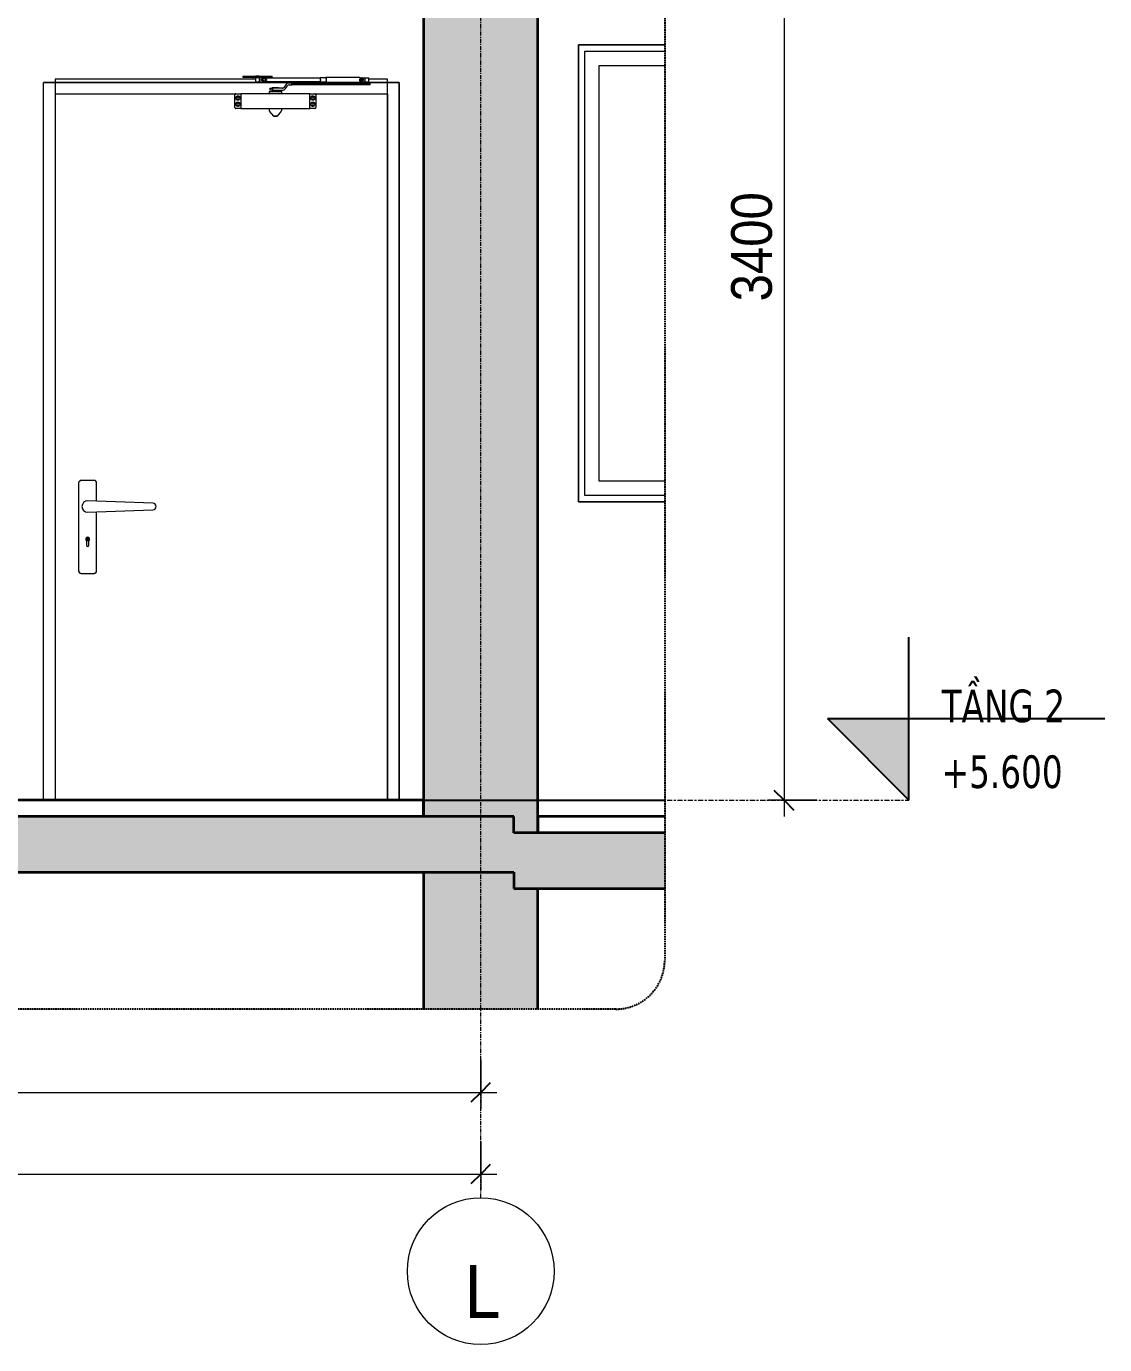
# Model space of a CAD drawing. Header units: millimetres. Extents: x 31499 to 223976, y 3719 to 80291.
# Drawn here: x 105041 to 108347, y 3932 to 7972 of the extents above; entities that cross this region are included whole.
import ezdxf

# ---------------------------------------------------------------- set-up
doc = ezdxf.new("R2010")
doc.units = ezdxf.units.MM
for name, pattern in [('Centre', [31.75, 6.35, -4.7625, 15.875, -4.7625]), ('Grid Line', [22.225, 12.7, -3.175, 3.175, -3.175]), ('Hidden', [7.14375, 4.7625, -2.38125]), ('IMPORT-CENTER _2_', [40.64, 25.4, -5.08, 5.08, -5.08])]:
    doc.linetypes.add(name, pattern=pattern)
for name, color, linetype, lineweight in [('0-5', 170, 'Continuous', 5), ('A-ANNO-DIMS', 211, 'Continuous', 9), ('A-ANNO-DIMS-50', 211, 'Continuous', 9), ('A-DETL-GENF', 92, 'Continuous', 18), ('A-DETL-GENF-4', 92, 'Hidden', 25), ('A-DETL-GENF-5', 9, 'Continuous', 18), ('A-DETL-MEDM', 33, 'Continuous', 35), ('A-DOOR', 31, 'Continuous', 18), ('A-DOOR-FRAM-1', 31, 'Continuous', 18), ('A-FLOR-FNSH-1', 250, 'Continuous', 35), ('A-FLOR-LEVL', 51, 'Continuous', 9), ('A-FLOR-LEVL-1', 51, 'Continuous', 25), ('A-FLOR-LEVL-2', 51, 'Centre', 9), ('A-GLAZ', 151, 'Continuous', 18), ('A-GLAZ-4', 7, 'Continuous', 18), ('A-WALL', 113, 'Continuous', 18), ('A-WALL-6', 7, 'Continuous', 18), ('G-IMPT', 8, 'Continuous', 18), ('G-IMPT-3', 8, 'IMPORT-CENTER _2_', 18), ('M-EQPM', 50, 'Continuous', 18), ('M-EQPM-1', 50, 'Continuous', 25), ('S-COLS-11', 71, 'Continuous', 5), ('S-COLS-7', 250, 'Continuous', 35), ('S-GRID-1', 1, 'Grid Line', 9), ('S-GRID-IDEN', 1, 'Continuous', 9)]:
    doc.layers.add(name, color=color, linetype=linetype, lineweight=lineweight)
doc.styles.add('Tahoma_B', font='tahomabd.ttf', dxfattribs={"height": 162.5})
doc.styles.add('Tahoma_B_1', font='tahomabd.ttf', dxfattribs={"width": 0.85, "height": 100})
doc.styles.add('UTM Avo', font='', dxfattribs={"width": 0.9, "height": 125})
doc.styles.get('UTM Avo').set_extended_font_data('UTM Avo')
doc.dimstyles.new('1_Dim_chi_tiet_2_5', dxfattribs={"dimscale": 304.8, "dimtxt": 124.912619, "dimasz": 0.19685, "dimexe": 0.164042, "dimexo": 0.0625, "dimgap": 0.016404, "dimtad": 1, "dimdec": 0, "dimrnd": 5, "dimzin": 0, "dimdsep": 46, "dimtxsty": 'UTM Avo', "dimblk1": 'OBLIQUE', "dimblk2": 'OBLIQUE', "dimsah": 1, "dimcen": 0.09, "dimdle": 0.164042, "dimazin": 0, "dimtfac": 1, "dimtdec": 4, "dimtix": 1, "dimtmove": 0, "dimatfit": 3, "dimfxl": 0.328084, "dimfxlon": 1, "dimtvp": 1, "dimtolj": 1, "dimtzin": 0, "dimarcsym": 2})

# ---------------------------------------------------------------- blocks, each defined once
blk = doc.blocks.new('NCV_TKTC_KET CAU_rvt-6-TKCS_CĂN HỘ LOẠI 2A - MẶT CẮT 5')
at = {"layer": 'S-COLS-11'}
h = blk.add_hatch(color=256, dxfattribs=at)
h.paths.add_polyline_path([(-69835.3, 4960), (-69761.9, 4960), (-69761.9, 5330), (-69835.3, 5330), (-69835.3, 5380), (-70111.9, 5380), (-70111.9, 4960)])
h.paths.add_polyline_path([(-69835.3, 5500), (-69761.9, 5500), (-69761.9, 8730), (-69835.3, 8730), (-69835.3, 8785), (-70111.9, 8785), (-70111.9, 5550), (-69835.3, 5550)])
h.paths.add_polyline_path([(-69761.9, 8900), (-69761.9, 9405.6), (-70111.9, 9405.6), (-70111.9, 8950), (-69835.3, 8950), (-69835.3, 8900)])
at = {"layer": 'S-COLS-7'}
for p, q in [((-70111.9, 8785), (-70111.9, 5550)), ((-69761.9, 5500), (-69761.9, 8730)), ((-70111.9, 5380), (-70111.9, 4960)), ((-69761.9, 4960), (-69761.9, 5330))]:
    blk.add_line(p, q, dxfattribs=at)
blk = doc.blocks.new('M_Fixed - 900 x 1400-901190-TKCS_CĂN HỘ LOẠI 2A - MẶT CẮT 5')
at = {"layer": 'A-GLAZ-4'}
for p, q in [((-69372.6, 7915), (-69636.9, 7915)), ((-69636.9, 7915), (-69636.9, 6515)), ((-69617.9, 6534), (-69617.9, 7896)), ((-69617.9, 7896), (-69372.6, 7896)), ((-69573.9, 6578), (-69573.9, 7852)), ((-69573.9, 7852), (-69372.6, 7852)), ((-69372.6, 6578), (-69573.9, 6578)), ((-69636.9, 6515), (-69372.6, 6515)), ((-69372.6, 6534), (-69617.9, 6534))]:
    blk.add_line(p, q, dxfattribs=at)
blk = doc.blocks.new('NCV_TKTC_TANG 2_rvt-5-TKCS_CĂN HỘ LOẠI 2A - MẶT CẮT 5')
at = {"layer": 'A-FLOR-FNSH-1'}
for p, q in [((-70111.9, 5600), (-76436.9, 5600)), ((-70111.9, 5550), (-70111.9, 5600)), ((-69372.6, 5550), (-69761.9, 5550)), ((-69761.9, 5550), (-69761.9, 5500))]:
    blk.add_line(p, q, dxfattribs=at)
at = {"layer": 'A-WALL-6'}
for p, q in [((-69636.9, 6515), (-69636.9, 7915)), ((-69636.9, 7915), (-69372.6, 7915)), ((-69372.6, 6515), (-69636.9, 6515))]:
    blk.add_line(p, q, dxfattribs=at)
at = {"layer": 'A-GLAZ'}
blk.add_blockref('M_Fixed - 900 x 1400-901190-TKCS_CĂN HỘ LOẠI 2A - MẶT CẮT 5', (0, 0), dxfattribs=at)
blk = doc.blocks.new('TKTC_XREF_251221_MB TANG 2-7 - TKTC_XREF_260130_MB TANG 2-5_dwg_$cc-4746808-TKCS_CĂN HỘ LOẠI 2A - MẶT CẮT 5')
at = {"layer": 'G-IMPT-3'}
for p, q in [((-70218.5, 5600), (-70065.5, 5600)), ((-70142, 5600), (-70142, 5600))]:
    blk.add_line(p, q, dxfattribs=at)
at = {"layer": 'M-EQPM'}
for p, q in [((-70142, 5600), (-70196, 5600)), ((-70196, 5600), (-70142, 5600)), ((-70142, 5600), (-70154.5, 5600)), ((-70154.5, 5600), (-70142, 5600)), ((-70142, 5600), (-70129.4, 5600)), ((-70129.4, 5600), (-70142, 5600)), ((-70085.1, 5600), (-70085.1, 5600))]:
    blk.add_line(p, q, dxfattribs=at)
blk = doc.blocks.new('TKTC_XREF_251221_MB TANG 2-7 - TKTC_XREF_260130_MB TANG 2-5_dwg_CUM U_DN100-4746796-TKCS_CĂN HỘ LOẠI 2A - MẶT CẮT 5')
at = {"layer": 'G-IMPT'}
for p, q in [((-70142, 5600), (-70209.1, 5600)), ((-70209.1, 5600), (-70142, 5600)), ((-70142, 5600), (-70201.3, 5600)), ((-70201.3, 5600), (-70142, 5600)), ((-70142, 5600), (-70142, 5600)), ((-70077.1, 5600), (-70142, 5600)), ((-70077.1, 5600), (-70142, 5600)), ((-70077.1, 5600), (-70142, 5600)), ((-70077.1, 5600), (-70142, 5600)), ((-70075.2, 5600), (-70077.1, 5600)), ((-70077.1, 5600), (-70075.2, 5600)), ((-70075.2, 5600), (-70077.1, 5600)), ((-70077.1, 5600), (-70075.2, 5600)), ((-70070.4, 5600), (-70075.2, 5600)), ((-70075.2, 5600), (-70070.4, 5600)), ((-70075.2, 5600), (-70070.4, 5600)), ((-70075.2, 5600), (-70070.4, 5600)), ((-70070.4, 5600), (-70075.2, 5600)), ((-70075.2, 5600), (-70070.4, 5600)), ((-70075.2, 5600), (-70070.4, 5600)), ((-70075.2, 5600), (-70070.4, 5600)), ((-70070.4, 5600), (-70070.4, 5600)), ((-70070.4, 5600), (-70070.4, 5600)), ((-70069.5, 5600), (-70064, 5600)), ((-70064, 5600), (-70069.5, 5600)), ((-70069.5, 5600), (-70064, 5600)), ((-70064, 5600), (-70069.5, 5600)), ((-70063.1, 5600), (-70064, 5600)), ((-70064, 5600), (-70063.1, 5600)), ((-70063.1, 5600), (-70064, 5600)), ((-70064, 5600), (-70063.1, 5600))]:
    blk.add_line(p, q, dxfattribs=at)
blk = doc.blocks.new('TKTC_XREF_251221_MB TANG 2-7 - TKTC_XREF_260130_MB TANG 2-5_dwg_$cc-4746798-TKCS_CĂN HỘ LOẠI 2A - MẶT CẮT 5')
at = {"layer": 'G-IMPT-3'}
for p, q in [((-77885.1, 5600), (-78006.2, 5600)), ((-77946, 5600), (-77945.2, 5600))]:
    blk.add_line(p, q, dxfattribs=at)
at = {"layer": 'M-EQPM'}
for p, q in [((-77990.6, 5600), (-77990.6, 5600)), ((-77945.6, 5600), (-77945.9, 5600)), ((-77945.9, 5600), (-77945.3, 5600)), ((-77945.3, 5600), (-77945.6, 5600))]:
    blk.add_line(p, q, dxfattribs=at)
blk = doc.blocks.new('TKTC_XREF_251221_MB TANG 2-7 - TKTC_XREF_260130_MB TANG 2-5_dwg_CUM U_DN100-4746799-TKCS_CĂN HỘ LOẠI 2A - MẶT CẮT 5')
at = {"layer": 'G-IMPT'}
for p, q in [((-78008.1, 5600), (-78007.3, 5600)), ((-78007.3, 5600), (-78008.1, 5600)), ((-78008.1, 5600), (-78007.3, 5600)), ((-78007.3, 5600), (-78008.1, 5600)), ((-78003, 5600), (-78007.3, 5600)), ((-78007.3, 5600), (-78003, 5600)), ((-78003, 5600), (-78007.3, 5600)), ((-78007.3, 5600), (-78003, 5600)), ((-78002.2, 5600), (-78002.2, 5600)), ((-78002.2, 5600), (-78002.2, 5600)), ((-78002.2, 5600), (-77998.5, 5600)), ((-77998.5, 5600), (-78002.2, 5600)), ((-77998.5, 5600), (-78002.2, 5600)), ((-77998.5, 5600), (-78002.2, 5600)), ((-78002.2, 5600), (-77998.5, 5600)), ((-77998.5, 5600), (-78002.2, 5600)), ((-77998.5, 5600), (-78002.2, 5600)), ((-77998.5, 5600), (-78002.2, 5600)), ((-77998.5, 5600), (-77996.9, 5600)), ((-77996.9, 5600), (-77998.5, 5600)), ((-77998.5, 5600), (-77996.9, 5600)), ((-77996.9, 5600), (-77998.5, 5600)), ((-77996.9, 5600), (-77945.6, 5600)), ((-77996.9, 5600), (-77945.6, 5600)), ((-77996.9, 5600), (-77945.6, 5600)), ((-77996.9, 5600), (-77945.6, 5600)), ((-77945.6, 5600), (-77898.7, 5600)), ((-77898.7, 5600), (-77945.6, 5600)), ((-77945.6, 5600), (-77945.6, 5600)), ((-77945.6, 5600), (-77892.5, 5600)), ((-77892.5, 5600), (-77945.6, 5600))]:
    blk.add_line(p, q, dxfattribs=at)
blk = doc.blocks.new('TKTC_XREF_251221_MB TANG 2-7 - TKTC_XREF_260130_MB TANG 2-5_dwg_THU NUOC - THU NUOC-444531-TKCS_MB TẦNG 1-4746810-TKCS_CĂN HỘ LOẠI 2A - MẶT CẮT 5')
at = {"layer": 'G-IMPT'}
for p, q in [((-77783.3, 5600), (-77933.3, 5600)), ((-77933.3, 5600), (-77783.3, 5600)), ((-77808.3, 5600), (-77908.3, 5600)), ((-77908.3, 5600), (-77808.3, 5600)), ((-77892.3, 5600), (-77898.3, 5600)), ((-77898.3, 5600), (-77892.3, 5600)), ((-77885.9, 5600), (-77879.9, 5600)), ((-77879.9, 5600), (-77885.9, 5600)), ((-77873.5, 5600), (-77867.5, 5600)), ((-77867.5, 5600), (-77873.5, 5600)), ((-77861.5, 5600), (-77855.5, 5600)), ((-77855.5, 5600), (-77861.5, 5600)), ((-77861.5, 5600), (-77855.5, 5600)), ((-77855.5, 5600), (-77861.5, 5600)), ((-77858.3, 5600), (-77858.3, 5600)), ((-77858.3, 5600), (-77858.3, 5600)), ((-77858.3, 5600), (-77858.3, 5600)), ((-77858.3, 5600), (-77858.3, 5600)), ((-77843, 5600), (-77849, 5600)), ((-77849, 5600), (-77843, 5600)), ((-77830.6, 5600), (-77836.6, 5600)), ((-77836.6, 5600), (-77830.6, 5600)), ((-77824.2, 5600), (-77818.2, 5600)), ((-77818.2, 5600), (-77824.2, 5600))]:
    blk.add_line(p, q, dxfattribs=at)
blk = doc.blocks.new('TKTC_XREF_251221_MB TANG 2-7 - TKTC_XREF_260130_MB TANG 2-5_dwg_THU NUOC - THU NUOC-444531-TKCS_MB TẦNG 1-4746804-TKCS_CĂN HỘ LOẠI 2A - MẶT CẮT 5')
at = {"layer": 'G-IMPT'}
for p, q in [((-70513.7, 5600), (-70663.7, 5600)), ((-70663.7, 5600), (-70513.7, 5600)), ((-70538.7, 5600), (-70638.7, 5600)), ((-70638.7, 5600), (-70538.7, 5600)), ((-70622.7, 5600), (-70628.7, 5600)), ((-70628.7, 5600), (-70622.7, 5600)), ((-70616.4, 5600), (-70610.4, 5600)), ((-70610.4, 5600), (-70616.4, 5600)), ((-70603.9, 5600), (-70597.9, 5600)), ((-70597.9, 5600), (-70603.9, 5600)), ((-70591.9, 5600), (-70585.9, 5600)), ((-70585.9, 5600), (-70591.9, 5600)), ((-70591.9, 5600), (-70585.9, 5600)), ((-70585.9, 5600), (-70591.9, 5600)), ((-70588.7, 5600), (-70588.7, 5600)), ((-70588.7, 5600), (-70588.7, 5600)), ((-70588.7, 5600), (-70588.7, 5600)), ((-70588.7, 5600), (-70588.7, 5600)), ((-70573.5, 5600), (-70579.5, 5600)), ((-70579.5, 5600), (-70573.5, 5600)), ((-70561, 5600), (-70567, 5600)), ((-70567, 5600), (-70561, 5600)), ((-70554.6, 5600), (-70548.6, 5600)), ((-70548.6, 5600), (-70554.6, 5600))]:
    blk.add_line(p, q, dxfattribs=at)
blk = doc.blocks.new('TKTC_XREF_251221_MB TANG 2-7 - TKTC_XREF_251221_MB TANG 2-7-2039446-TKCS_CĂN HỘ LOẠI 2A - MẶT CẮT 5')
at = {"layer": 'M-EQPM'}
for p, q in [((-70226.7, 5600), (-70077.1, 5600)), ((-70077.1, 5600), (-70226.7, 5600)), ((-70076.9, 5600), (-70027.2, 5600)), ((-70027.2, 5600), (-70076.9, 5600)), ((-69833.7, 5600), (-69793.7, 5600)), ((-69793.7, 5600), (-69833.7, 5600)), ((-69793.7, 5600), (-69673.7, 5600)), ((-69673.7, 5600), (-69793.7, 5600))]:
    blk.add_line(p, q, dxfattribs=at)
at = {"layer": 'M-EQPM-1'}
blk.add_line((-78238.6, 5600), (-69372.6, 5600), dxfattribs=at)
for name, p in [('TKTC_XREF_251221_MB TANG 2-7 - TKTC_XREF_260130_MB TANG 2-5_dwg_THU NUOC - THU NUOC-444531-TKCS_MB TẦNG 1-4746804-TKCS_CĂN HỘ LOẠI 2A - MẶT CẮT 5', (0, 0)), ('TKTC_XREF_251221_MB TANG 2-7 - TKTC_XREF_260130_MB TANG 2-5_dwg_$cc-4746808-TKCS_CĂN HỘ LOẠI 2A - MẶT CẮT 5', (0, 0)), ('TKTC_XREF_251221_MB TANG 2-7 - TKTC_XREF_260130_MB TANG 2-5_dwg_CUM U_DN100-4746796-TKCS_CĂN HỘ LOẠI 2A - MẶT CẮT 5', (0, 0)), ('TKTC_XREF_251221_MB TANG 2-7 - TKTC_XREF_260130_MB TANG 2-5_dwg_CUM U_DN100-4746799-TKCS_CĂN HỘ LOẠI 2A - MẶT CẮT 5', (8203.3, 0)), ('TKTC_XREF_251221_MB TANG 2-7 - TKTC_XREF_260130_MB TANG 2-5_dwg_$cc-4746798-TKCS_CĂN HỘ LOẠI 2A - MẶT CẮT 5', (8204.8, 0))]:
    blk.add_blockref(name, p)
at = {"extrusion": (0, 0, -1)}
blk.add_blockref('TKTC_XREF_251221_MB TANG 2-7 - TKTC_XREF_260130_MB TANG 2-5_dwg_THU NUOC - THU NUOC-444531-TKCS_MB TẦNG 1-4746810-TKCS_CĂN HỘ LOẠI 2A - MẶT CẮT 5', (147391.9, 0), dxfattribs=at)
blk = doc.blocks.new('FD_05 - FD_05-1000x2200mm-835433-TKCS_CĂN HỘ LOẠI 2A - MẶT CẮT 5')
at = {"layer": 'A-DOOR'}
for p, q in [((-70627.6, 7810), (-71242.3, 7810)), ((-71242.3, 7810), (-71242.3, 5600)), ((-70666.2, 7818.5), (-70666.2, 7815.5)), ((-70666.2, 7818.5), (-70665.8, 7818.5)), ((-70666.2, 7818.5), (-70666.2, 7815.5)), ((-70666.2, 7815.5), (-70665.8, 7815.5)), ((-70665.8, 7818.5), (-70646.5, 7818.5)), ((-70665.8, 7815.5), (-70646.5, 7815.5)), ((-70646.5, 7818.5), (-70646.2, 7818.5)), ((-70646.5, 7815.5), (-70646.2, 7815.5)), ((-70646.1, 7818.5), (-70640.9, 7818.5)), ((-70646.1, 7815.5), (-70640.9, 7815.5)), ((-70640.9, 7818.5), (-70639.8, 7818.5)), ((-70640.9, 7815.5), (-70639.8, 7815.5)), ((-70639.8, 7818.5), (-70623.3, 7818.5)), ((-70639.8, 7815.5), (-70623.3, 7815.5)), ((-70636.2, 7815.5), (-70636.2, 7814.5)), ((-70634.2, 7814.5), (-70636.2, 7814.5)), ((-70636.2, 7814.5), (-70634.2, 7814.5)), ((-70627.7, 7814.5), (-70634.2, 7814.5)), ((-70627.7, 7814.5), (-70627.7, 7800.5)), ((-70627.7, 7814.5), (-70627.4, 7814.5)), ((-70627.4, 7800.5), (-70627.7, 7800.5)), ((-70627.4, 7814.5), (-70615.9, 7814.5)), ((-70615.9, 7800.5), (-70627.4, 7800.5)), ((-70627.2, 7820.3), (-70627.2, 7818.5)), ((-70626.4, 7820.3), (-70621.2, 7820.3)), ((-70626.2, 7815.5), (-70626.2, 7814.5)), ((-70623.3, 7818.5), (-70619.1, 7818.5)), ((-70623.3, 7815.5), (-70619.1, 7815.5)), ((-70621.2, 7820.3), (-70616, 7820.3)), ((-70619.1, 7818.5), (-70602.6, 7818.5)), ((-70619.1, 7815.5), (-70602.6, 7815.5)), ((-70616.2, 7814.5), (-70616.2, 7815.5)), ((-70615.9, 7814.5), (-70610.2, 7814.5)), ((-70615.9, 7814.5), (-70615.9, 7800.5)), ((-70610.2, 7800.5), (-70615.9, 7800.5)), ((-70615.2, 7818.5), (-70615.2, 7820.3)), ((-70614.7, 7800.5), (-70614.7, 7814.5)), ((-70608.2, 7814.5), (-70610.2, 7814.5)), ((-70606.2, 7814.5), (-70608.2, 7814.5)), ((-70608.2, 7814.5), (-70606.2, 7814.5)), ((-70606.2, 7814.5), (-70606.2, 7815.5)), ((-70429.2, 7812.5), (-70605.5, 7812.5)), ((-70605.5, 7802.5), (-70429.2, 7802.5)), ((-70604.8, 7811.5), (-70604, 7811.5)), ((-70604, 7803.5), (-70604.7, 7803.5)), ((-70604, 7811.5), (-70597.1, 7811.5)), ((-70597.1, 7803.5), (-70604, 7803.5)), ((-70602.6, 7818.5), (-70601.4, 7818.5)), ((-70602.6, 7815.5), (-70601.4, 7815.5)), ((-70601.4, 7818.5), (-70596.2, 7818.5)), ((-70601.4, 7815.5), (-70596.2, 7815.5)), ((-70597.1, 7803.5), (-70597.1, 7811.5)), ((-70596.2, 7818.5), (-70595.8, 7818.5)), ((-70596.2, 7815.5), (-70595.8, 7815.5)), ((-70595.8, 7818.5), (-70576.6, 7818.5)), ((-70595.8, 7815.5), (-70576.6, 7815.5)), ((-70576.6, 7818.5), (-70576.2, 7818.5)), ((-70576.6, 7815.5), (-70576.2, 7815.5)), ((-70576.2, 7815.5), (-70576.2, 7818.5)), ((-70576.2, 7815.5), (-70576.2, 7818.5)), ((-70524.6, 7798), (-70524.6, 7798)), ((-70516.2, 7798), (-70524.6, 7798)), ((-70516.2, 7792), (-70516.2, 7798)), ((-70516.2, 7798), (-70280.8, 7798)), ((-70411.8, 7813.5), (-70429.2, 7813.5)), ((-70429.2, 7801.5), (-70411.8, 7801.5)), ((-70307.2, 7814.5), (-70411.8, 7814.5)), ((-70411.8, 7800.5), (-70307.2, 7800.5)), ((-70306.3, 7814), (-70299.5, 7814)), ((-70306.3, 7814), (-70306.3, 7801)), ((-70306.3, 7801.4), (-70306.3, 7813.6)), ((-70306.3, 7813.6), (-70306.3, 7801.4)), ((-70299.5, 7801), (-70306.3, 7801)), ((-70299.5, 7814), (-70292.3, 7814)), ((-70292.3, 7801), (-70299.5, 7801)), ((-70293.7, 7801), (-70293.7, 7798)), ((-70292.3, 7814), (-70280.2, 7814)), ((-70292.3, 7814), (-70292.3, 7801)), ((-70280.2, 7801), (-70292.3, 7801)), ((-70282.7, 7798), (-70282.7, 7801)), ((-70280.8, 7798), (-70276.3, 7798)), ((-70280.8, 7798), (-70280.8, 7792)), ((-70280.2, 7801), (-70280.2, 7814)), ((-70222.3, 7810), (-70280.2, 7810)), ((-70276.2, 7792), (-70276.2, 7798)), ((-70222.3, 5600), (-70222.3, 7810)), ((-70690.5, 7723), (-70690.5, 7762)), ((-70687.5, 7765), (-70675.3, 7765)), ((-70675.3, 7765), (-70672.6, 7765)), ((-70460.5, 7765), (-70672.5, 7765)), ((-70672.5, 7765), (-70672.5, 7764.7)), ((-70672.5, 7764.7), (-70672.5, 7756.1)), ((-70586.1, 7772), (-70586.1, 7765)), ((-70586.1, 7772), (-70585.4, 7772)), ((-70585.4, 7772), (-70547, 7772)), ((-70584, 7782), (-70584, 7776)), ((-70584, 7782), (-70575.5, 7782)), ((-70575.5, 7776), (-70584, 7776)), ((-70576.6, 7784), (-70569.2, 7784)), ((-70576.6, 7784), (-70576.6, 7782)), ((-70576.6, 7776), (-70576.6, 7774)), ((-70572.9, 7774), (-70576.6, 7774)), ((-70545.2, 7782), (-70575.5, 7782)), ((-70575.5, 7782), (-70575.5, 7776)), ((-70575.5, 7776), (-70545.2, 7776)), ((-70575.5, 7774), (-70575.5, 7772)), ((-70569.2, 7774), (-70572.9, 7774)), ((-70569.2, 7784), (-70559.2, 7784)), ((-70569.2, 7784), (-70569.2, 7782)), ((-70569.2, 7776), (-70569.2, 7774)), ((-70564.2, 7774), (-70569.2, 7774)), ((-70559.2, 7774), (-70564.2, 7774)), ((-70559.2, 7784), (-70556.5, 7784)), ((-70559.2, 7784), (-70559.2, 7782)), ((-70559.2, 7776), (-70559.2, 7774)), ((-70557.8, 7774), (-70559.2, 7774)), ((-70556.5, 7774), (-70557.8, 7774)), ((-70557.5, 7772), (-70557.5, 7774)), ((-70556.5, 7782), (-70556.5, 7784)), ((-70556.5, 7774), (-70556.5, 7776)), ((-70547, 7765), (-70547, 7772)), ((-70534.4, 7792.9), (-70540.2, 7784.6)), ((-70535.3, 7781.1), (-70529.5, 7789.4)), ((-70524.6, 7792), (-70516.2, 7792)), ((-70280.8, 7792), (-70516.2, 7792)), ((-70460.5, 7764.7), (-70460.5, 7765)), ((-70460.5, 7756.1), (-70460.5, 7764.7)), ((-70460.4, 7765), (-70457.8, 7765)), ((-70457.8, 7765), (-70445.5, 7765)), ((-70442.5, 7762), (-70442.5, 7723)), ((-70276.3, 7792), (-70280.8, 7792)), ((-70675.3, 7720), (-70687.5, 7720)), ((-70672.6, 7720), (-70675.3, 7720)), ((-70672.5, 7756.1), (-70672.5, 7754.3)), ((-70672.5, 7754.3), (-70672.5, 7730.7)), ((-70672.5, 7730.7), (-70672.5, 7728.9)), ((-70672.5, 7728.9), (-70672.5, 7720.3)), ((-70672.5, 7720.3), (-70672.5, 7720)), ((-70672.5, 7720), (-70460.5, 7720)), ((-70586, 7720), (-70586, 7712.4)), ((-70547, 7712.4), (-70547, 7720)), ((-70460.5, 7754.3), (-70460.5, 7756.1)), ((-70460.5, 7730.7), (-70460.5, 7754.3)), ((-70460.5, 7728.9), (-70460.5, 7730.7)), ((-70460.5, 7720.3), (-70460.5, 7728.9)), ((-70460.5, 7720), (-70460.5, 7720.3)), ((-70457.8, 7720), (-70460.4, 7720)), ((-70445.5, 7720), (-70457.8, 7720)), ((-70585.8, 7711.7), (-70572.8, 7696.3)), ((-70566.5, 7696), (-70566.5, 7696)), ((-70566.5, 7696), (-70566.5, 7696)), ((-70560.3, 7696.3), (-70547.3, 7711.7)), ((-71169.8, 6572.5), (-71169.8, 6302.5)), ((-71122.3, 6580), (-71162.3, 6580)), ((-71114.8, 6516.5), (-71114.8, 6572.5)), ((-70942, 6510), (-71142.3, 6517.5)), ((-71142.3, 6482.5), (-70942, 6490)), ((-71114.8, 6302.5), (-71114.8, 6483.5)), ((-71145.8, 6395.1), (-71145.8, 6381.2)), ((-71143, 6397), (-71143, 6403)), ((-71141.6, 6403), (-71141.6, 6397)), ((-71138.8, 6381.2), (-71138.8, 6395.1)), ((-71162.3, 6295), (-71122.4, 6295))]:
    blk.add_line(p, q, dxfattribs=at)
at = {"layer": 'A-DOOR', "flags": 128}
for points in [[(-70597.1, 7811.5), (-70596.2, 7811), (-70595.4, 7810.4), (-70594.7, 7809.7), (-70594.2, 7809), (-70594, 7808.3), (-70593.9, 7807.5)], [(-70593.9, 7807.5), (-70594, 7806.7), (-70594.2, 7806), (-70594.7, 7805.3), (-70595.4, 7804.6), (-70596.2, 7804), (-70597.1, 7803.5)], [(-70687.5, 7765), (-70688.2, 7764.9), (-70688.8, 7764.7), (-70689.4, 7764.3), (-70689.9, 7763.9), (-70690.2, 7763.3), (-70690.5, 7762.7), (-70690.5, 7762)], [(-70442.5, 7762), (-70442.6, 7762.7), (-70442.8, 7763.3), (-70443.2, 7763.9), (-70443.7, 7764.3), (-70444.2, 7764.7), (-70444.9, 7764.9), (-70445.5, 7765)], [(-70690.5, 7723), (-70690.5, 7722.3), (-70690.2, 7721.7), (-70689.9, 7721.1), (-70689.4, 7720.7), (-70688.8, 7720.3), (-70688.2, 7720.1), (-70687.5, 7720)], [(-70445.5, 7720), (-70444.9, 7720.1), (-70444.2, 7720.3), (-70443.7, 7720.7), (-70443.2, 7721.1), (-70442.8, 7721.7), (-70442.6, 7722.3), (-70442.5, 7723)], [(-70566.5, 7696), (-70571.2, 7696), (-70572.1, 7696)], [(-70572.1, 7696), (-70569.6, 7696), (-70566.5, 7696)], [(-70566.5, 7696), (-70561.8, 7696), (-70561, 7696)], [(-70561, 7696), (-70563.5, 7696), (-70566.5, 7696)], [(-71162.3, 6580), (-71168.7, 6576.6), (-71169.8, 6572.5)], [(-71114.8, 6572.5), (-71118.3, 6578.8), (-71122.3, 6580)], [(-71169.8, 6302.5), (-71166.4, 6296.2), (-71162.3, 6295)], [(-71122.4, 6295), (-71116, 6298.5), (-71114.8, 6302.5)]]:
    blk.add_lwpolyline(points, dxfattribs=at)
at = {"layer": 'A-DOOR'}
for centre, radius, start, end in [((-70681.5, 7752), 3.5, 0, 180), ((-70681.5, 7752), 3.5, 180, 0), ((-70681.5, 7733), 3.5, 0, 180), ((-70681.5, 7733), 3.5, 180, 0), ((-70451.5, 7752), 3.5, 0, 180), ((-70451.5, 7752), 3.5, 180, 0), ((-70451.5, 7733), 3.5, 0, 180), ((-70451.5, 7733), 3.5, 180, 0), ((-71162.3, 6572.5), 7.5, 90, 180), ((-71122.3, 6572.5), 7.5, 0, 90), ((-71142.3, 6500), 17.5, 90, 180), ((-70942.3, 6500), 10, 0, 87.8544), ((-71142.3, 6500), 17.5, 180, 270), ((-70942.3, 6500), 10, 272.1456, 0), ((-71142.3, 6400), 6, 305.6853, 234.3147), ((-71142.3, 6403), 0.7, 0, 180), ((-71142.3, 6403), 0.7, 120, 150), ((-71142.3, 6397), 0.7, 180, 0), ((-71142.3, 6397), 0.7, 195, 255), ((-71142.3, 6397), 0.7, 285, 345), ((-71142.3, 6403), 0.7, 30, 60), ((-71142.3, 6381.2), 3.5, 180, 0), ((-71162.3, 6302.5), 7.5, 180, 270), ((-71122.4, 6302.5), 7.52, 270, 0)]:
    blk.add_arc(centre, radius, start, end, dxfattribs=at)
for centre, major_axis, ratio, start_param, end_param in [((-70608, 7807.5), (0, 2.5), 0.965835, 4.712389, 7.853982), ((-70608, 7807.5), (0, 2.5), 0.965835, 1.570796, 4.712389), ((-70610.2, 7807.5), (0, 7), 0.965835, 4.712389, 6.283185), ((-70610.2, 7807.5), (0, 7), 0.965835, 3.141593, 4.712389), ((-70610.7, 7807.5), (0, 2.5), 0.965835, 4.712389, 5.759587), ((-70610.7, 7807.5), (0, 2.5), 0.965835, 3.665191, 4.712389), ((-70610.1, 7807.5), (0, 2.5), 0.965835, 4.712389, 5.759587), ((-70610.1, 7807.5), (0, 2.5), 0.965835, 4.712389, 5.759587), ((-70610.1, 7807.5), (0, 2.5), 0.965835, 3.665191, 4.712389), ((-70610.1, 7807.5), (0, 2.5), 0.965835, 3.665191, 4.712389), ((-70608.6, 7807.5), (0, 2.5), 0.965835, 4.712389, 6.021386), ((-70608.6, 7807.5), (0, 2.5), 0.965835, 4.712389, 6.021386), ((-70608.6, 7807.5), (0, 2.5), 0.965835, 3.403392, 4.712389), ((-70608.6, 7807.5), (0, 2.5), 0.965835, 3.403392, 4.712389), ((-70524.6, 7786), (0, 12), 1, 0, 0.959931), ((-70429.2, 7807.5), (0, 6), 0.259156, 4.712389, 6.806784), ((-70429.2, 7807.5), (0, 6), 0.259156, 2.617994, 4.712389), ((-70429.2, 7807.5), (0, 5), 0.259156, 4.712389, 6.283185), ((-70429.2, 7807.5), (0, 5), 0.259156, 3.141593, 4.712389), ((-70411.8, 7807.5), (0, 7), 0.259156, 4.712389, 6.806784), ((-70411.8, 7807.5), (0, 7), 0.259156, 2.617994, 4.712389), ((-70411.8, 7807.5), (0, 6), 0.259156, 4.712389, 6.283185), ((-70411.8, 7807.5), (0, 6), 0.259156, 3.141593, 4.712389), ((-70307.2, 7807.5), (0, 7), 0.259156, 5.776005, 6.283185), ((-70307.2, 7807.5), (0, 7), 0.259156, 3.141593, 3.648773), ((-70298.1, 7807.5), (0, 6.79), 0.965835, 0.291061, 1.570796), ((-70298.1, 7807.5), (0, 6.79), 0.965835, 1.570796, 2.850532), ((-70297.6, 7807.5), (0, 6.79), 0.965835, 0.291061, 1.570796), ((-70297.6, 7807.5), (0, 6.79), 0.965835, 1.570796, 2.850532), ((-70298.2, 7807.5), (0, 2.5), 0.965835, 4.712389, 7.853982), ((-70298.2, 7807.5), (0, 2.5), 0.965835, 1.570796, 4.712389), ((-70300.6, 7807.5), (0, 2.5), 0.965835, 4.712389, 5.759587), ((-70301.1, 7807.5), (0, 2.5), 0.965835, 4.712389, 5.497787), ((-70300.6, 7807.5), (0, 2.5), 0.965835, 3.665191, 4.712389), ((-70301.1, 7807.5), (0, 2.5), 0.965835, 3.926991, 4.712389), ((-70300.5, 7807.5), (0, 2.5), 0.965835, 4.712389, 5.759587), ((-70300.5, 7807.5), (0, 2.5), 0.965835, 3.665191, 4.712389), ((-70298.8, 7807.5), (0, 2.5), 0.965835, 4.712389, 6.021386), ((-70298.8, 7807.5), (0, 2.5), 0.965835, 3.403392, 4.712389), ((-70298.8, 7807.5), (0, 2.5), 0.965835, 4.712389, 6.021386), ((-70298.8, 7807.5), (0, 2.5), 0.965835, 3.403392, 4.712389), ((-70545.2, 7788), (0, 6), 1, 3.141593, 4.101524), ((-70545.2, 7788), (0, 12), 1, 3.141593, 4.101524), ((-70524.6, 7786), (0, 6), 1, 0, 0.959931)]:
    blk.add_ellipse(centre, major_axis=major_axis, ratio=ratio, start_param=start_param, end_param=end_param, dxfattribs=at)
for points, knots in [([(-70307.4, 7807.5), (-70307.4, 7807.8), (-70307.4, 7808.2), (-70307.3, 7808.7), (-70307.3, 7809), (-70307.2, 7809.4), (-70307.1, 7809.8), (-70307.1, 7810), (-70307, 7810.3), (-70307, 7810.4), (-70306.9, 7810.6), (-70306.9, 7810.8), (-70306.8, 7811.1), (-70306.7, 7811.3), (-70306.7, 7811.5), (-70306.6, 7811.7), (-70306.6, 7811.8), (-70306.6, 7812), (-70306.5, 7812.3), (-70306.4, 7812.5), (-70306.4, 7812.8), (-70306.3, 7813.2), (-70306.3, 7813.5), (-70306.3, 7813.6)], [0, 0, 0, 0, 0.1, 0.15, 0.2, 0.25, 0.3, 0.35, 0.375, 0.4, 0.425, 0.45, 0.5, 0.55, 0.575, 0.6, 0.625, 0.65, 0.7, 0.75, 0.8, 0.9, 1, 1, 1, 1]), ([(-70306.3, 7801.4), (-70306.3, 7801.5), (-70306.3, 7801.8), (-70306.4, 7802.2), (-70306.4, 7802.5), (-70306.5, 7802.7), (-70306.6, 7803), (-70306.6, 7803.2), (-70306.6, 7803.3), (-70306.7, 7803.5), (-70306.7, 7803.7), (-70306.8, 7803.9), (-70306.9, 7804.2), (-70306.9, 7804.4), (-70307, 7804.6), (-70307, 7804.7), (-70307.1, 7805), (-70307.1, 7805.2), (-70307.2, 7805.6), (-70307.3, 7806), (-70307.3, 7806.3), (-70307.4, 7806.8), (-70307.4, 7807.2), (-70307.4, 7807.5)], [0, 0, 0, 0, 0.1, 0.2, 0.25, 0.3, 0.35, 0.375, 0.4, 0.425, 0.45, 0.5, 0.55, 0.575, 0.6, 0.625, 0.65, 0.7, 0.75, 0.8, 0.85, 0.9, 1, 1, 1, 1]), ([(-70687.9, 7752), (-70687.9, 7753.2), (-70687.4, 7755), (-70685.9, 7756.9), (-70684.4, 7757.9), (-70682.8, 7758.5), (-70681, 7758.7), (-70679.2, 7758.4), (-70677.6, 7757.6), (-70676.2, 7756.4), (-70675.5, 7755.4), (-70675.3, 7754.9)], [0, 0, 0, 0, 0.2, 0.3, 0.4, 0.5, 0.6, 0.7, 0.8, 0.9, 1, 1, 1, 1]), ([(-70457.8, 7754.9), (-70457.3, 7756), (-70456.1, 7757.3), (-70453.9, 7758.4), (-70452.1, 7758.7), (-70450.3, 7758.5), (-70448.6, 7757.9), (-70447.2, 7756.9), (-70446, 7755.5), (-70445.3, 7753.8), (-70445.2, 7752.6), (-70445.2, 7752)], [0, 0, 0, 0, 0.2, 0.3, 0.4, 0.5, 0.6, 0.7, 0.8, 0.9, 1, 1, 1, 1]), ([(-70675.3, 7749.1), (-70675.8, 7748), (-70677, 7746.7), (-70679.2, 7745.6), (-70681, 7745.3), (-70682.8, 7745.5), (-70684.4, 7746.1), (-70685.9, 7747.1), (-70687, 7748.5), (-70687.7, 7750.2), (-70687.9, 7751.4), (-70687.9, 7752)], [0, 0, 0, 0, 0.2, 0.3, 0.4, 0.5, 0.6, 0.7, 0.8, 0.9, 1, 1, 1, 1]), ([(-70687.9, 7733), (-70687.9, 7734.2), (-70687.4, 7736), (-70685.9, 7737.9), (-70684.4, 7738.9), (-70682.8, 7739.5), (-70681, 7739.7), (-70679.2, 7739.4), (-70677.6, 7738.6), (-70676.2, 7737.4), (-70675.5, 7736.4), (-70675.3, 7735.9)], [0, 0, 0, 0, 0.2, 0.3, 0.4, 0.5, 0.6, 0.7, 0.8, 0.9, 1, 1, 1, 1]), ([(-70675.3, 7730.1), (-70675.8, 7729), (-70677, 7727.7), (-70679.2, 7726.6), (-70681, 7726.3), (-70682.8, 7726.5), (-70684.4, 7727.1), (-70685.9, 7728.1), (-70687, 7729.5), (-70687.7, 7731.2), (-70687.9, 7732.4), (-70687.9, 7733)], [0, 0, 0, 0, 0.2, 0.3, 0.4, 0.5, 0.6, 0.7, 0.8, 0.9, 1, 1, 1, 1]), ([(-70445.2, 7752), (-70445.2, 7750.8), (-70445.7, 7749), (-70447.2, 7747.1), (-70448.6, 7746.1), (-70450.3, 7745.5), (-70452.1, 7745.3), (-70453.9, 7745.6), (-70455.5, 7746.4), (-70456.9, 7747.6), (-70457.5, 7748.6), (-70457.8, 7749.1)], [0, 0, 0, 0, 0.2, 0.3, 0.4, 0.5, 0.6, 0.7, 0.8, 0.9, 1, 1, 1, 1]), ([(-70457.8, 7735.9), (-70457.3, 7737), (-70456.1, 7738.3), (-70453.9, 7739.4), (-70452.1, 7739.7), (-70450.3, 7739.5), (-70448.6, 7738.9), (-70447.2, 7737.9), (-70446, 7736.5), (-70445.3, 7734.8), (-70445.2, 7733.6), (-70445.2, 7733)], [0, 0, 0, 0, 0.2, 0.3, 0.4, 0.5, 0.6, 0.7, 0.8, 0.9, 1, 1, 1, 1]), ([(-70445.2, 7733), (-70445.2, 7731.8), (-70445.7, 7730), (-70447.2, 7728.1), (-70448.6, 7727.1), (-70450.3, 7726.5), (-70452.1, 7726.3), (-70453.9, 7726.6), (-70455.5, 7727.4), (-70456.9, 7728.6), (-70457.5, 7729.6), (-70457.8, 7730.1)], [0, 0, 0, 0, 0.2, 0.3, 0.4, 0.5, 0.6, 0.7, 0.8, 0.9, 1, 1, 1, 1])]:
    blk.add_open_spline(points, degree=3, knots=knots, dxfattribs=at)
for points in [[(-70675.3, 7754.9), (-70675.1, 7754.4), (-70674.7, 7753.5), (-70674.6, 7752.5), (-70674.6, 7752)], [(-70674.6, 7752), (-70674.6, 7751.5), (-70674.7, 7750.5), (-70675.1, 7749.6), (-70675.3, 7749.1)], [(-70675.3, 7735.9), (-70675.1, 7735.4), (-70674.7, 7734.5), (-70674.6, 7733.5), (-70674.6, 7733)], [(-70674.6, 7733), (-70674.6, 7732.5), (-70674.7, 7731.5), (-70675.1, 7730.6), (-70675.3, 7730.1)], [(-70458.5, 7752), (-70458.5, 7752.5), (-70458.4, 7753.5), (-70458, 7754.4), (-70457.8, 7754.9)], [(-70457.8, 7749.1), (-70458, 7749.6), (-70458.4, 7750.5), (-70458.5, 7751.5), (-70458.5, 7752)], [(-70458.5, 7733), (-70458.5, 7733.5), (-70458.4, 7734.5), (-70458, 7735.4), (-70457.8, 7735.9)], [(-70457.8, 7730.1), (-70458, 7730.6), (-70458.4, 7731.5), (-70458.5, 7732.5), (-70458.5, 7733)]]:
    blk.add_open_spline(points, degree=3, dxfattribs=at)
at = {"layer": 'A-DOOR-FRAM-1'}
for p, q in [((-70293.2, 7800), (-71277.3, 7800)), ((-71277.3, 5600), (-71277.3, 7800)), ((-70187.3, 7800), (-70282.7, 7800)), ((-70187.3, 5600), (-70187.3, 7800)), ((-71242.3, 7765), (-71242.3, 5600)), ((-71242.3, 7765), (-70687.5, 7765)), ((-70445.5, 7765), (-70222.3, 7765)), ((-70222.3, 7765), (-70222.3, 5600))]:
    blk.add_line(p, q, dxfattribs=at)
blk = doc.blocks.new('BORDER VIEW - BORDER VIEW-3699676-TKCS_CĂN HỘ LOẠI 2A - MẶT CẮT 5')
at = {"layer": 'A-DETL-GENF-4'}
for p, q in [((-69372.6, 9255.6), (-69372.6, 5110)), ((-69522.6, 4960), (-78566.9, 4960))]:
    blk.add_line(p, q, dxfattribs=at)
blk.add_arc((-69522.6, 5110), 150, 270, 0, dxfattribs=at)
blk = doc.blocks.new('Level - CAO ĐỘ LEVEL-350587-TKCS_CĂN HỘ LOẠI 2A - MẶT CẮT 5')
at = {"layer": 'A-FLOR-LEVL'}
blk.add_hatch(color=256, dxfattribs=at).paths.add_polyline_path([(-68623.7, 5850), (-68623.7, 5600), (-68873.7, 5850)])
at = {"layer": 'A-FLOR-LEVL-1'}
for p, q in [((-68623.7, 5600), (-68623.7, 6100)), ((-68873.7, 5850), (-68623.7, 5600)), ((-68873.7, 5850), (-68023.7, 5850))]:
    blk.add_line(p, q, dxfattribs=at)
blk = doc.blocks.new('Grid - M_Grid Head - Circle-353313-TKCS_CĂN HỘ LOẠI 2A - MẶT CẮT 5')
at = {"layer": 'S-GRID-IDEN'}
blk.add_circle((-69936.9, 4156.7), 225, dxfattribs=at)
blk = doc.blocks.new('DIMBLOCK108-TKCS_CĂN HỘ LOẠI 2A - MẶT CẮT 5')
at = {"layer": 'A-ANNO-DIMS-50'}
for p, q in [((107364.3, 9050), (107364.3, 5550)), ((107464.3, 9000), (107314.3, 9000)), ((107364.3, 9000), (107464.3, 9000)), ((107464.3, 5600), (107314.3, 5600)), ((107364.3, 5600), (107464.3, 5600))]:
    blk.add_line(p, q, dxfattribs=at)
at = {"layer": 'A-ANNO-DIMS-50', "lineweight": 25}
for p, q in [((107364.3, 9000), (107334.3, 9030)), ((107364.3, 9000), (107394.3, 8970)), ((107364.3, 5600), (107334.3, 5630)), ((107364.3, 5600), (107394.3, 5570))]:
    blk.add_line(p, q, dxfattribs=at)
at = {"layer": 'A-ANNO-DIMS-50', "color": 0, "insert": (107202, 7128.8), "char_height": 125, "width": 410.824, "attachment_point": 1, "rotation": 90, "line_spacing_factor": 1.110334, "style": 'UTM Avo'}
blk.add_mtext('3400', dxfattribs=at)
blk = doc.blocks.new('_Oblique')
at = {"color": 0, "linetype": 'ByBlock', "lineweight": -2}
blk.add_line((-0.5, -0.5), (0.5, 0.5), dxfattribs=at)
blk = doc.blocks.new('DIMBLOCK112-TKCS_CĂN HỘ LOẠI 2A - MẶT CẮT 5')
at = {"layer": 'A-ANNO-DIMS-50'}
for p, q in [((99934, 4804.5), (99934, 4654.5)), ((99934, 4704.5), (99934, 4804.5)), ((106434, 4804.5), (106434, 4654.5)), ((106434, 4704.5), (106434, 4804.5)), ((99934, 4704.5), (106484, 4704.5))]:
    blk.add_line(p, q, dxfattribs=at)
at = {"layer": 'A-ANNO-DIMS-50', "lineweight": 25}
for p, q in [((99934, 4704.5), (99964, 4734.5)), ((106434, 4704.5), (106464, 4734.5)), ((99934, 4704.5), (99904, 4674.5)), ((106434, 4704.5), (106404, 4674.5))]:
    blk.add_line(p, q, dxfattribs=at)
at = {"layer": 'A-ANNO-DIMS-50', "color": 0, "insert": (103012.8, 4866.9), "char_height": 125, "width": 410.824, "attachment_point": 1, "line_spacing_factor": 1.110334, "style": 'UTM Avo'}
blk.add_mtext('6500', dxfattribs=at)
blk = doc.blocks.new('DIMBLOCK113-TKCS_CĂN HỘ LOẠI 2A - MẶT CẮT 5')
at = {"layer": 'A-ANNO-DIMS-50'}
for p, q in [((98134, 4554.5), (98134, 4404.5)), ((98134, 4454.5), (98134, 4554.5)), ((106434, 4554.5), (106434, 4404.5)), ((106434, 4454.5), (106434, 4554.5)), ((98084, 4454.5), (106484, 4454.5))]:
    blk.add_line(p, q, dxfattribs=at)
at = {"layer": 'A-ANNO-DIMS-50', "lineweight": 25}
for p, q in [((98134, 4454.5), (98164, 4484.5)), ((106434, 4454.5), (106464, 4484.5)), ((98134, 4454.5), (98104, 4424.5)), ((106434, 4454.5), (106404, 4424.5))]:
    blk.add_line(p, q, dxfattribs=at)
at = {"layer": 'A-ANNO-DIMS-50', "color": 0, "insert": (102112.8, 4616.9), "char_height": 125, "width": 410.824, "attachment_point": 1, "line_spacing_factor": 1.110334, "style": 'UTM Avo'}
blk.add_mtext('8300', dxfattribs=at)

msp = doc.modelspace()

# ---------------------------------------------------------------- hatches: boundary and pattern name
at = {"layer": 'A-DETL-GENF-5'}
h = msp.add_hatch(dxfattribs=at)
h.set_pattern_fill('FP_27', color=256, style=0, pattern_type=2)
h.set_pattern_definition([(50, (100063.88, 15875), (364.368, -31.878), [38.1, -419.1]), (355, (100063.88, 15875), (-70.486, 382.113), [30.48, -335.28]), (100.451, (100094.25, 15872.34), (293.885, 350.233), [32.38, -356.18]), (46.184, (100063.9, 15976.6), (542.158, -84.086), [57.15, -628.65]), (96.636, (100109.06, 15969.6), (474.805, 494.855), [48.57, -534.27]), (351.184, (100063.9, 15976.6), (474.81, 494.85), [45.72, -502.92]), (21, (100114.68, 15951.2), (303.2285, -204.5305), [38.1, -419.1]), (326, (100114.68, 15951.2), (123.604, 368.376), [30.48, -335.28]), (71.451, (100139.95, 15934.16), (426.834, 163.843), [32.38, -356.18]), (37.5, (100063.88, 15875), (6.1766, 169.1102), [3.353, -327.863, 3.353, -337.007, -336.55]), (37.5, (100063.88, 15875), (6.1766, 169.1102), [-671.576, 3.353, -333.197]), (7.5, (100063.88, 15875), (133.639, 200.3615), [3.353, -190.703, 3.353, -320.243, -128.27]), (7.5, (100063.88, 15875), (133.639, 200.3615), [-517.652, 3.353, -124.917]), (327.5, (99950.6, 15875), (271.1818, -11.4584), [3.353, -123.647, 3.353, -392.887, -525.78]), (327.5, (99950.6, 15875), (271.1818, -11.4584), [-523.24, 3.353, -522.427]), (317.5, (99899.8, 15875), (296.2585, 50.853), [3.353, -161.747, 3.353, -259.791, -373.38]), (317.5, (99899.8, 15875), (296.2585, 50.853), [-428.244, 3.353, -370.027]), (45, (100063.88, 15875), (-125.7236, 125.7236), []), (45, (100063.88, 16065.5), (-125.7236, 125.7236), [])])
h.paths.add_polyline_path([(98134, 4960), (98434, 4960), (98434, 5335), (99834, 5335), (99834, 5150), (100034, 5150), (100034, 5380), (103034.1, 5380), (103034.1, 4960), (103334.1, 4960), (103334.1, 5380), (106535.6, 5380), (106535.6, 5330), (106998.3, 5330), (106998.3, 5500), (106535.6, 5500), (106535.6, 5550), (99834, 5550), (99834, 5500), (98134, 5500), (98134, 5335)])

# ---------------------------------------------------------------- linework, layer by layer
at = {"layer": 'A-DETL-MEDM'}
for p, q in [((106535.6, 5550), (99834, 5550)), ((106535.6, 5500), (106535.6, 5550)), ((106998.3, 5500), (106535.6, 5500)), ((103334.1, 5380), (106535.6, 5380)), ((106535.6, 5380), (106535.6, 5330)), ((106535.6, 5330), (106998.3, 5330))]:
    msp.add_line(p, q, dxfattribs=at)
at = {"layer": 'A-FLOR-LEVL-2'}
msp.add_line((97247, 5600), (107747.2, 5600), dxfattribs=at)
at = {"layer": 'A-WALL'}
for p, q in [((105093.6, 5600), (105093.6, 7800)), ((105093.6, 7800), (106077.8, 7800)), ((106088.3, 7800), (106183.6, 7800)), ((106183.6, 7800), (106183.6, 5600))]:
    msp.add_line(p, q, dxfattribs=at)
at = {"layer": 'S-GRID-1'}
for p, q in [((106434, 5631.7), (106434, 8826.5)), ((106434, 4381.7), (106434, 5631.7))]:
    msp.add_line(p, q, dxfattribs=at)

# ---------------------------------------------------------------- block references
at = {"layer": '0-5'}
for name in ['NCV_TKTC_KET CAU_rvt-6-TKCS_CĂN HỘ LOẠI 2A - MẶT CẮT 5', 'NCV_TKTC_TANG 2_rvt-5-TKCS_CĂN HỘ LOẠI 2A - MẶT CẮT 5']:
    msp.add_blockref(name, (176371, 0), dxfattribs=at)
at = {"layer": 'A-DETL-GENF'}
msp.add_blockref('BORDER VIEW - BORDER VIEW-3699676-TKCS_CĂN HỘ LOẠI 2A - MẶT CẮT 5', (176371, 0), dxfattribs=at)
at = {"layer": 'A-DOOR'}
msp.add_blockref('FD_05 - FD_05-1000x2200mm-835433-TKCS_CĂN HỘ LOẠI 2A - MẶT CẮT 5', (176371, 0), dxfattribs=at)
at = {"layer": 'A-FLOR-LEVL-1'}
msp.add_blockref('Level - CAO ĐỘ LEVEL-350587-TKCS_CĂN HỘ LOẠI 2A - MẶT CẮT 5', (176371, 0), dxfattribs=at)
at = {"layer": 'M-EQPM'}
msp.add_blockref('TKTC_XREF_251221_MB TANG 2-7 - TKTC_XREF_251221_MB TANG 2-7-2039446-TKCS_CĂN HỘ LOẠI 2A - MẶT CẮT 5', (176371, 0), dxfattribs=at)
at = {"layer": 'S-GRID-IDEN'}
msp.add_blockref('Grid - M_Grid Head - Circle-353313-TKCS_CĂN HỘ LOẠI 2A - MẶT CẮT 5', (176371, 0), dxfattribs=at)

# ---------------------------------------------------------------- texts
at = {"layer": 'A-FLOR-LEVL', "char_height": 100, "line_spacing_factor": 0.996129, "style": 'Tahoma_B_1'}
for s, insert, width, attachment_point in [('\\pt510,1020,1530,2040,2550,3060,3570,4080,4590,5100,5610,6120,6630,7140,7650,8160,8670,9180,9690,10200,10710,11220,11730,12240,12750,13260,13770,14280,14790,15300,15810,16320;TẦNG 2', (107847.5, 5837.2), 452.625, 7), ('\\pt212.5,425,637.5,850,1062.5,1275,1487.5,1700,1912.5,2125,2337.5,2550,2762.5,2975,3187.5,3400,3612.5,3825,4037.5,4250,4462.5,4675,4887.5,5100,5312.5,5525,5737.5,5950,6162.5,6375,6587.5,6800;+5.600', (107847.5, 5737.5), 441.575, 1)]:
    msp.add_mtext(s, dxfattribs=dict(at, insert=insert, width=width, attachment_point=attachment_point))

# ---------------------------------------------------------------- dimensions: what is measured, and where the dimension line sits
at = {"layer": 'A-ANNO-DIMS'}
dim = msp.add_linear_dim(base=(107364.3, 5600), p1=(107464.3, 9000), p2=(107464.3, 5600), angle=90, dimstyle='1_Dim_chi_tiet_2_5', override={"dimpost": '<>', "dimfxl": 3400}, dxfattribs=at)
dim.commit()
dim.dimension.update_dxf_attribs({"geometry": 'DIMBLOCK108-TKCS_CĂN HỘ LOẠI 2A - MẶT CẮT 5', "text_midpoint": (107294.7, 7300)})
for base, p1, p2, override, picture, middle in [((106434, 4704.5), (99934, 4804.5), (106434, 4804.5), {"dimpost": '<>', "dimfxl": 6500}, 'DIMBLOCK112-TKCS_CĂN HỘ LOẠI 2A - MẶT CẮT 5', (103184, 4774.2)), ((106434, 4454.5), (98134, 4554.5), (106434, 4554.5), {"dimpost": '<>', "dimfxl": 8300}, 'DIMBLOCK113-TKCS_CĂN HỘ LOẠI 2A - MẶT CẮT 5', (102284, 4524.2))]:
    dim = msp.add_linear_dim(base=base, p1=p1, p2=p2, dimstyle='1_Dim_chi_tiet_2_5', override=override, dxfattribs=at)
    dim.commit()
    dim.dimension.update_dxf_attribs({"geometry": picture, "text_midpoint": middle})

# ---------------------------------------------------------------- next in the draw order: texts
at = {"layer": 'S-GRID-IDEN', "insert": (106436.1, 4094.3), "char_height": 162.5, "width": 129, "attachment_point": 5, "line_spacing_factor": 0.996129, "style": 'Tahoma_B', "bg_fill": 3, "box_fill_scale": 1.25, "bg_fill_color": 256, "bg_fill_true_color": 13158600, "bg_fill_transparency": 0}
msp.add_mtext('\\pt634.99962,1269.99925,1905.0005,2540.00013,3174.99975,3809.99937,4445.00062,5080.00025,5714.99987,6349.9995,6985.00075,7620.00037,8255,8889.99962,9524.99925,10160.0005,10795.00013,11429.99975,12064.99938,12700.00063,13335.00025,13969.99988,14604.9995,15240.00075,15875.00038,16510,17144.99963,17779.99925,18415.0005,19050.00013,19684.99975,20319.99938;L', dxfattribs=at)

doc.saveas('drawing.dxf')
